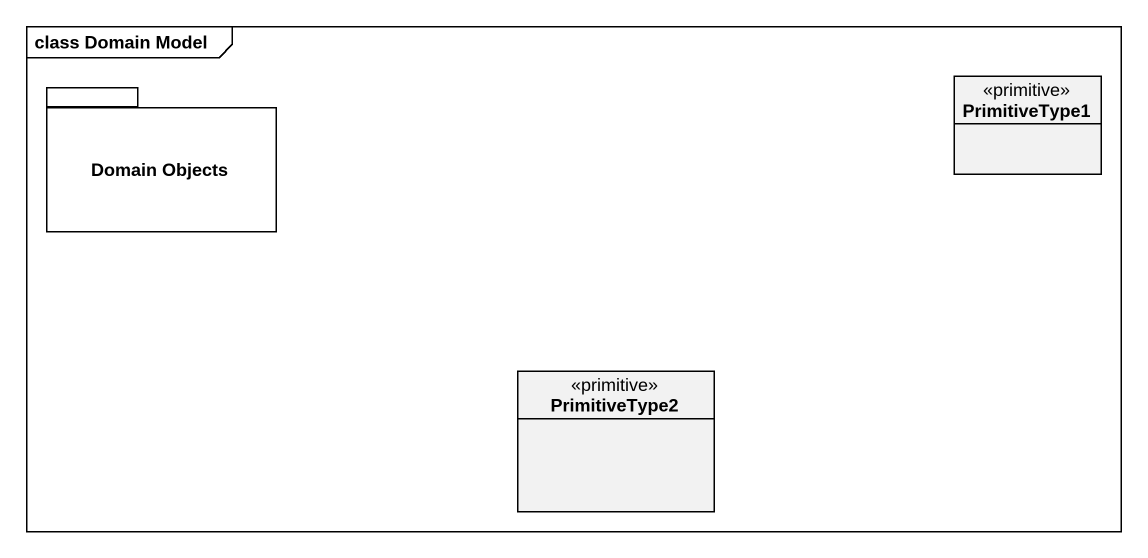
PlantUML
@startuml
mainframe class Domain Model
hide circle
hide empty members
package "Domain Objects" as Domain_Objects {
}
class PrimitiveType1 <<primitive>>
class PrimitiveType2 <<primitive>>
@enduml
